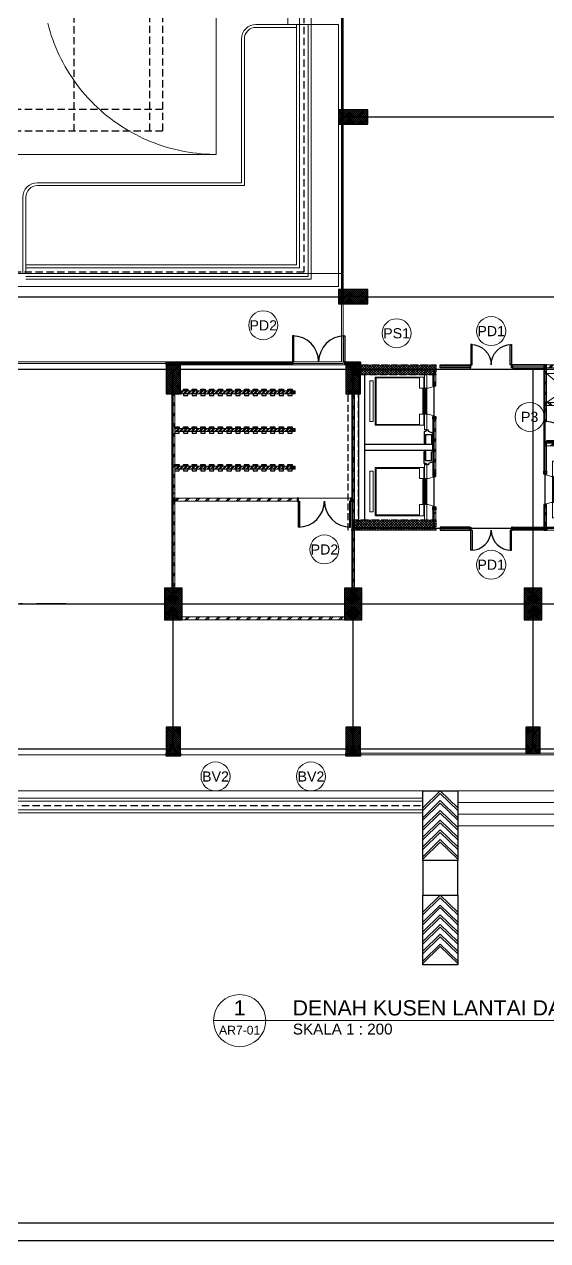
# Model space of a CAD drawing. Header units: millimetres. Extents: x -108 to 357, y -17 to 192.
# Drawn here: x 12.46 to 30.5, y -16.96 to 25 of the extents above; entities that cross this region are included whole.
import ezdxf
from ezdxf.enums import TextEntityAlignment as Align

# ---------------------------------------------------------------- set-up
doc = ezdxf.new("R2010")
doc.units = ezdxf.units.MM
for name, pattern in [('$0$HIDDEN', [0.375, 0.25, -0.125]), ('ACAD_ISO02W100', [15, 12, -3]), ('DASHDOT', [1, 0.5, -0.25, 0, -0.25]), ('HelipadXX$0$Core-03$0$HIDDEN', [0.375, 0.25, -0.125])]:
    doc.linetypes.add(name, pattern=pattern)
doc.layers.get('defpoints').update_dxf_attribs({"color": 1})
for name, color, linetype in [('AR_BETON', 150, 'Continuous'), ('Kusen', 30, 'Continuous'), ('LANTAI', 57, 'Continuous'), ('pvc', 12, 'Continuous')]:
    doc.layers.add(name, color=color, linetype=linetype)
for name, color, linetype, lineweight in [('ars', 11, 'Continuous', 0), ('ars @ 1', 11, 'Continuous', 0), ('ARSIR @ 1', 31, 'Continuous', 5), ('ARSIR KOLOM @ 1', 8, 'Continuous', 13), ('DINDING', 71, 'Continuous', 20), ('KACA', 151, 'Continuous', 5), ('KOL', 1, 'Continuous', 30), ('KOLOM', 4, 'Continuous', 9), ('KOP', 7, 'Continuous', 20), ('KOP GARIS', 1, 'Continuous', 30), ('lan', 7, 'Continuous', 15), ('LIFT', 15, 'Continuous', 15), ('NOT', 7, 'Continuous', 20), ('SANITAIR', 15, 'Continuous', 9), ('tem', 5, 'Continuous', 20), ('u', 6, 'Continuous', 20)]:
    doc.layers.add(name, color=color, linetype=linetype, lineweight=lineweight)
doc.layers.add('as', color=1, linetype='Continuous', plot=False)
doc.layers.add('POLYLINE TPAK', color=4, linetype='Continuous', lineweight=20, plot=False)
doc.styles.add('BOLD', font='arial.ttf')
doc.styles.add('S', font='simplex', dxfattribs={"width": 0.75})
doc.styles.get("Standard").update_dxf_attribs({"font": 'arial.ttf'})
pattern_1 = [(45, (0, -5), (-0.03535534, 0.03535534), []), (135, (0, -5), (-0.03535534, -0.03535534), [])]

# ---------------------------------------------------------------- blocks, each defined once
blk = doc.blocks.new('Ndtpd')
blk.add_line((0.747, 0), (-0.747, 0))
blk.add_circle((0, 0), 0.747)
at = {"flags": 4}
for tag, height, p in [('NO', 0.5, (0, 0.148)), ('NOLBR', 0.3, (0, -0.398))]:
    blk.add_attdef(tag, text='', height=height, dxfattribs=at).set_placement(p, align=Align.CENTER)
for tag, p, height in [('NDTPD', (1.516, 0.148), 0.5), ('SKALA', (1.523, -0.398), 0.3)]:
    blk.add_attdef(tag, p, '', height=height, dxfattribs=at)
blk = doc.blocks.new('NAV')
blk.add_circle((0, -0.4), 0.4)
at = {"style": 'S', "width": 0.75, "flags": 4}
blk.add_attdef('AV', text='', height=0.3, dxfattribs=at).set_placement((0, -0.4), align=Align.MIDDLE)
blk = doc.blocks.new('k1')
at = {"layer": 'ars'}
h = blk.add_hatch(dxfattribs=at)
h.set_pattern_fill('_USER', color=256, scale=0.05, angle=45, double=1, pattern_type=0)
h.set_pattern_definition(pattern_1)
h.paths.add_polyline_path([(-0.3, -0.55), (0.3, -0.55), (0.3, 0.55), (-0.3, 0.55)])
at = {"layer": 'KOL'}
blk.add_lwpolyline([(-0.3, -0.55), (0.3, -0.55), (0.3, 0.55), (-0.3, 0.55)], close=True, dxfattribs=at)
blk = doc.blocks.new('k3')
at = {"layer": 'ars'}
h = blk.add_hatch(dxfattribs=at)
h.set_pattern_fill('_USER', color=256, scale=0.05, angle=45, double=1, pattern_type=0)
h.set_pattern_definition([(45, (0, -5.05), (-0.03535534, 0.03535534), []), (135, (0, -5.05), (-0.03535534, -0.03535534), [])])
h.paths.add_polyline_path([(-0.25, -0.45), (0.25, -0.45), (0.25, 0.45), (-0.25, 0.45)])
at = {"layer": 'KOL'}
blk.add_lwpolyline([(-0.25, -0.45), (0.25, -0.45), (0.25, 0.45), (-0.25, 0.45)], close=True, dxfattribs=at)
blk = doc.blocks.new('k2')
at = {"layer": 'ars'}
h = blk.add_hatch(dxfattribs=at)
h.set_pattern_fill('_USER', color=256, scale=0.05, angle=45, double=1, pattern_type=0)
h.set_pattern_definition(pattern_1)
h.paths.add_polyline_path([(-0.25, -0.5), (0.25, -0.5), (0.25, 0.5), (-0.25, 0.5)])
at = {"layer": 'KOL'}
blk.add_lwpolyline([(-0.25, -0.5), (0.25, -0.5), (0.25, 0.5), (-0.25, 0.5)], close=True, dxfattribs=at)
blk = doc.blocks.new('K 10.10')
at = {"layer": 'ars'}
h = blk.add_hatch(dxfattribs=at)
h.set_pattern_fill('_USER', color=256, scale=0.05, angle=45, double=1, pattern_type=0)
h.set_pattern_definition([(45, (0, 0), (-0.035355339, 0.035355339), []), (135, (0, 0), (-0.035355339, -0.035355339), [])])
h.paths.add_polyline_path([(1560.538, 1380.407), (1560.638, 1380.407), (1560.638, 1380.507), (1560.538, 1380.507)])
at = {"layer": 'KOL'}
blk.add_lwpolyline([(1560.538, 1380.407), (1560.638, 1380.407), (1560.638, 1380.507), (1560.538, 1380.507)], close=True, dxfattribs=at)
blk = doc.blocks.new('P-70-DOBLE')
at = {"layer": 'Kusen'}
for points in [[(102.301, -17.94), (102.341, -17.94), (102.341, -18.04), (102.301, -18.04)], [(102.341, -18.04), (102.381, -18.04), (102.381, -18.74), (102.341, -18.74)], [(103.741, -18.04), (103.701, -18.04), (103.701, -18.74), (103.741, -18.74)], [(103.781, -17.94), (103.741, -17.94), (103.741, -18.04), (103.781, -18.04)]]:
    blk.add_lwpolyline(points, close=True, dxfattribs=at)
for centre, start, end in [((102.341, -18.04), 270, 360), ((103.741, -18.04), 180, 270)]:
    blk.add_arc(centre, 0.7, start, end, dxfattribs=at)
blk = doc.blocks.new('KLOPRAK-10')
at = {"layer": 'ARSIR KOLOM @ 1'}
blk.add_hatch(color=256, dxfattribs=at).paths.add_polyline_path([(390.015, -20.575), (390.115, -20.575), (390.115, -20.475), (390.015, -20.475)])
at = {"layer": 'as'}
blk.add_line((390.115, -20.475), (390.015, -20.575), dxfattribs=at)
blk.add_lwpolyline([(390.015, -20.475), (390.115, -20.575)], dxfattribs=at)
at = {"layer": 'KOLOM'}
blk.add_lwpolyline([(390.015, -20.575), (390.115, -20.575), (390.115, -20.475), (390.015, -20.475)], close=True, dxfattribs=at)
blk = doc.blocks.new('TENIS')
at = {"linetype": 'HelipadXX$0$Core-03$0$HIDDEN'}
for points in [[(10.645, 0), (4.554, 0), (4.554, 13.391), (10.645, 13.391)], [(4.554, 13.391), (10.645, 13.391), (10.645, 0), (4.554, 0), (4.554, 13.391)], [(10.187, 13.391), (10.187, 0)], [(7.6, 0), (7.6, 4.718)], [(10.645, 0.757), (4.554, 0.757)]]:
    blk.add_lwpolyline(points, dxfattribs=at)
blk = doc.blocks.new('LAP.UTAMA')
for points in [[(-12.487, 14.982), (12.503, 14.982), (12.503, 0), (-12.487, 0), (-12.487, 14.982)], [(6.69, 4.527), (6.728, 4.385), (6.772, 4.244), (6.815, 4.102), (6.864, 3.96), (6.913, 3.824), (6.968, 3.688), (7.028, 3.552), (7.088, 3.421), (7.153, 3.285), (7.224, 3.154), (7.295, 3.023), (7.371, 2.898), (7.447, 2.773), (7.529, 2.648), (7.611, 2.528), (7.698, 2.408), (7.79, 2.288), (7.883, 2.173), (7.981, 2.059), (8.079, 1.945), (8.183, 1.836), (8.237, 1.787), (8.286, 1.732), (8.395, 1.629), (8.509, 1.525), (8.618, 1.427), (8.733, 1.335), (8.853, 1.242), (8.973, 1.149), (9.092, 1.068), (9.212, 0.981), (9.337, 0.904), (9.463, 0.828), (9.593, 0.752), (9.724, 0.681), (9.855, 0.616), (9.986, 0.55), (10.122, 0.49), (10.258, 0.436), (10.394, 0.381), (10.536, 0.332), (10.672, 0.283), (10.814, 0.24), (10.955, 0.201), (11.102, 0.163), (11.244, 0.131), (11.391, 0.103), (11.539, 0.076), (11.686, 0.054), (11.833, 0.038), (11.98, 0.022), (12.127, 0.011), (12.279, 0.005), (12.427, 0), (12.503, 0)]]:
    blk.add_lwpolyline(points)
blk = doc.blocks.new('LIFT PENUMPANG')
at = {"layer": 'LIFT'}
for points in [[(-0.835, 1.765), (-0.835, 0.085), (0.825, 0.085), (0.825, 1.765)], [(-0.805, 1.735), (-0.805, 0.235), (-0.455, 0.235), (-0.455, 0.085), (0.445, 0.085), (0.445, 0.235), (0.795, 0.235), (0.795, 1.735)], [(-0.705, 1.955), (-0.705, 1.83), (0.695, 1.83), (0.695, 1.955)], [(-0.455, 0.085), (0.445, 0.085), (0.445, 0.125), (-0.455, 0.125)], [(-0.455, 0.105), (0.445, 0.105), (0.445, 0.125), (-0.455, 0.125)], [(-0.455, 0.025), (0.445, 0.025), (0.445, 0.065), (-0.455, 0.065)], [(-0.455, 0.045), (0.445, 0.045), (0.445, 0.065), (-0.455, 0.065)], [(-0.455, -0.02), (0.445, -0.02), (0.445, 0.02), (-0.455, 0.02)], [(-0.455, 0), (0.445, 0), (0.445, 0.02), (-0.455, 0.02)], [(-0.01, 0.125), (0, 0.125), (0, 0.085), (-0.01, 0.085)], [(-0.01, 0.065), (0, 0.065), (0, 0.025), (-0.01, 0.025)], [(-0.01, 0.02), (0, 0.02), (0, -0.02), (-0.01, -0.02)]]:
    blk.add_lwpolyline(points, close=True, dxfattribs=at)
for points in [[(-0.455, -0.02), (-0.98, -0.02), (-0.98, 0.065), (0.97, 0.065), (0.97, -0.02), (0.445, -0.02)], [(-0.455, -0.02), (-0.455, -0.065), (-0.53, -0.32)], [(0.445, -0.02), (0.445, -0.065), (0.52, -0.32)]]:
    blk.add_lwpolyline(points, dxfattribs=at)
at = {"layer": 'KOLOM', "extrusion": (0, 0, -1), "zscale": -1, "rotation": 270}
blk.add_blockref('K 10.10', (-1379.877, 1560.318), dxfattribs=at)
at = {"layer": 'KOLOM', "extrusion": (0, 0, -1), "xscale": -1, "zscale": -1, "rotation": 90}
blk.add_blockref('K 10.10', (1379.887, 1560.318), dxfattribs=at)
blk = doc.blocks.new('P.60')
at = {"layer": 'Kusen'}
for points in [[(1472.835, 997.535), (1472.875, 997.535), (1472.875, 997.435), (1472.835, 997.435)], [(1472.875, 996.885), (1472.915, 996.885), (1472.915, 997.435), (1472.875, 997.435)], [(1473.475, 997.535), (1473.515, 997.535), (1473.515, 997.435), (1473.475, 997.435)]]:
    blk.add_lwpolyline(points, close=True, dxfattribs=at)
blk.add_arc((1472.895, 997.466), 0.581, 268.0266, 356.9943, dxfattribs=at)
blk = doc.blocks.new('LIFT TENGAH')
at = {"layer": 'ars'}
h = blk.add_hatch(dxfattribs=at)
h.set_pattern_fill('TEMBOK', color=256, scale=0.25)
h.set_pattern_definition([(45, (25.7678, -10.47464), (-0.1767767, 0.1767767), []), (45, (25.8303, -10.47464), (-0.1767767, 0.1767767), [])])
h.paths.add_polyline_path([(-0.115, 5.07), (-0.015, 5.07), (-0.015, 5.6), (-0.115, 5.6)])
h = blk.add_hatch(dxfattribs=at)
h.set_pattern_fill('TEMBOK', color=256, scale=0.25)
h.set_pattern_definition([(45, (29.5928, -10.47464), (-0.1767767, 0.1767767), []), (45, (29.6553, -10.47464), (-0.1767767, 0.1767767), [])])
h.paths.add_polyline_path([(3.71, 4.4), (3.81, 4.4), (3.81, 5.6), (3.71, 5.6)])
h = blk.add_hatch(dxfattribs=at)
h.set_pattern_fill('TEMBOK', color=256, scale=0.25)
h.set_pattern_definition([(45, (1.7978, -8.52464), (-0.1767767, 0.1767767), []), (45, (1.8603, -8.52464), (-0.1767767, 0.1767767), [])])
h.paths.add_polyline_path([(4.185, 5.6), (3.81, 5.6), (3.81, 5.7), (4.185, 5.7)])
h = blk.add_hatch(dxfattribs=at)
h.set_pattern_fill('TEMBOK', color=256, scale=0.25)
h.set_pattern_definition([(45, (3.0728, -8.52464), (-0.1767767, 0.1767767), []), (45, (3.1353, -8.52464), (-0.1767767, 0.1767767), [])])
h.paths.add_polyline_path([(5.395, 5.6), (5.085, 5.6), (5.085, 5.7), (5.395, 5.7)])
h = blk.add_hatch(dxfattribs=at)
h.set_pattern_fill('TEMBOK', color=256, scale=0.25)
h.set_pattern_definition([(45, (3.9628, -8.52464), (-0.1767767, 0.1767767), []), (45, (4.0253, -8.52464), (-0.1767767, 0.1767767), [])])
h.paths.add_polyline_path([(6.285, 5.6), (6.075, 5.6), (6.075, 5.7), (6.285, 5.7)])
h = blk.add_hatch(dxfattribs=at)
h.set_pattern_fill('TEMBOK', color=256, scale=0.25)
h.set_pattern_definition([(45, (-33.865, -7.775), (-0.1767767, 0.1767767), []), (45, (-33.8025, -7.775), (-0.1767767, 0.1767767), [])])
h.paths.add_polyline_path([(6.285, 5.6), (6.385, 5.6), (6.385, 5.1), (6.285, 5.1)])
h = blk.add_hatch(dxfattribs=at)
h.set_pattern_fill('TEMBOK', color=256, scale=0.25)
h.set_pattern_definition([(45, (30.8678, -10.87464), (-0.1767767, 0.1767767), []), (45, (30.9303, -10.87464), (-0.1767767, 0.1767767), [])])
h.paths.add_polyline_path([(4.985, 4.4), (5.085, 4.4), (5.085, 5.2), (4.985, 5.2)])
h = blk.add_hatch(dxfattribs=at)
h.set_pattern_fill('TEMBOK', color=256, scale=0.25)
h.set_pattern_definition([(45, (-0.87266, -7.475), (-0.1767767, 0.1767767), []), (45, (-0.81016, -7.475), (-0.1767767, 0.1767767), [])])
h.paths.add_polyline_path([(6.385, 3.2), (6.385, 5), (6.285, 5), (6.285, 3.2)])
h = blk.add_hatch(dxfattribs=at)
h.set_pattern_fill('TEMBOK', color=256, scale=0.25)
h.set_pattern_definition([(45, (29.5928, -11.77464), (-0.1767767, 0.1767767), []), (45, (29.6553, -11.77464), (-0.1767767, 0.1767767), [])])
h.paths.add_polyline_path([(3.71, 3.78), (3.81, 3.78), (3.81, 4.3), (3.71, 4.3)])
h = blk.add_hatch(dxfattribs=at)
h.set_pattern_fill('TEMBOK', color=256, scale=0.25)
h.set_pattern_definition([(315, (-4.09, 47.955), (-0.1767767, -0.1767767), []), (315, (-4.0275, 47.955), (-0.1767767, -0.1767767), [])])
h.paths.add_polyline_path([(3.81, 4.4), (3.81, 4.3), (4.305, 4.3), (4.305, 4.4)])
h = blk.add_hatch(dxfattribs=at)
h.set_pattern_fill('TEMBOK', color=256, scale=0.25)
h.set_pattern_definition([(315, (-2.11, 47.955), (-0.1767767, -0.1767767), []), (315, (-2.0475, 47.955), (-0.1767767, -0.1767767), [])])
h.paths.add_polyline_path([(6.285, 4.3), (5.085, 4.3), (5.085, 4.4), (6.285, 4.4)])
h = blk.add_hatch(dxfattribs=at)
h.set_pattern_fill('TEMBOK', color=256, scale=0.25)
h.set_pattern_definition([(45, (25.7678, -13.14964), (-0.1767767, 0.1767767), []), (45, (25.8303, -13.14964), (-0.1767767, 0.1767767), [])])
h.paths.add_polyline_path([(-0.115, 1.875), (-0.015, 1.875), (-0.015, 3.82), (-0.115, 3.82)])
h = blk.add_hatch(dxfattribs=at)
h.set_pattern_fill('TEMBOK', color=256, scale=0.25)
h.set_pattern_definition([(45, (25.7678, -14.92464), (-0.1767767, 0.1767767), []), (45, (25.8303, -14.92464), (-0.1767767, 0.1767767), [])])
h.paths.add_polyline_path([(-0.115, 0.35), (-0.015, 0.35), (-0.015, 0.625), (-0.115, 0.625)])
at = {"layer": 'ars @ 1'}
h = blk.add_hatch(dxfattribs=at)
h.set_pattern_fill('TEMBOK', color=256, scale=0.25)
h.set_pattern_definition([(45, (1555.54661, -439.5552), (-0.176776695, 0.176776695), []), (45, (1555.60911, -439.5552), (-0.176776695, 0.176776695), [])])
h.paths.add_polyline_path([(3.81, 3), (3.81, 2.9), (6.285, 2.9), (6.285, 3)])
h = blk.add_hatch(dxfattribs=at)
h.set_pattern_fill('TEMBOK', color=256, scale=0.25)
h.set_pattern_definition([(45, (1555.45412, -401.6752), (-0.176776695, 0.176776695), []), (45, (1555.51662, -401.6752), (-0.176776695, 0.176776695), [])])
h.paths.add_polyline_path([(6.285, 0.1), (6.385, 0.1), (6.385, 2.4), (6.285, 2.4)])
h = blk.add_hatch(dxfattribs=at)
h.set_pattern_fill('TEMBOK', color=256, scale=0.25)
h.set_pattern_definition([(315, (1555.01661, 442.5552), (-0.176776695, -0.176776695), []), (315, (1555.07911, 442.5552), (-0.176776695, -0.176776695), [])])
h.paths.add_polyline_path([(3.81, 0.1), (3.71, 0.1), (3.71, 0.775), (3.81, 0.775)])
h = blk.add_hatch(dxfattribs=at)
h.set_pattern_fill('TEMBOK', color=256, scale=0.25)
h.set_pattern_definition([(315, (1555.54661, 442.5552), (-0.176776695, -0.176776695), []), (315, (1555.60911, 442.5552), (-0.176776695, -0.176776695), [])])
h.paths.add_polyline_path([(4.088, 0), (4.088, 0.1), (3.81, 0.1), (3.81, 0)])
at = {"layer": 'KOLOM'}
h = blk.add_hatch(dxfattribs=at)
h.set_pattern_fill('ANSI37', color=256, scale=0.02, style=0)
h.set_pattern_definition([(45, (244.1281, -148.2583), (-0.04490128, 0.04490128), []), (135, (244.1281, -148.2583), (-0.04490128, -0.04490128), [])])
h.paths.add_polyline_path([(0, 5.35), (0, 5.7), (-2.91, 5.7), (-2.91, 5.35)])
h = blk.add_hatch(dxfattribs=at)
h.set_pattern_fill('ANSI37', color=256, scale=0.02, style=0)
h.set_pattern_definition([(45, (244.1281, -153.6083), (-0.04490128, 0.04490128), []), (135, (244.1281, -153.6083), (-0.04490128, -0.04490128), [])])
h.paths.add_polyline_path([(0, 0), (0, 0.35), (-2.91, 0.35), (-2.91, 0)])
h = blk.add_hatch(dxfattribs=at)
h.set_pattern_fill('ANSI37', color=256, scale=0.02, style=0)
h.set_pattern_definition([(45, (250.513103, -153.6083), (-0.04490128, 0.04490128), []), (135, (250.513103, -153.6083), (-0.04490128, -0.04490128), [])])
h.paths.add_polyline_path([(4.088, 0.35), (4.088, 0), (6.385, 0), (6.385, 0.35)])
for p, q in [((5.995, 5.7), (5.435, 5.7)), ((6.035, 5.6), (5.435, 5.6)), ((4.985, 4.4), (3.81, 5.4)), ((3.81, 4.4), (4.985, 5.2))]:
    blk.add_line(p, q)
for points in [[(3.81, 5.4), (4.185, 5.4)], [(6.285, 5.4), (5.047, 4.4)], [(5.085, 5.4), (6.285, 5.4)], [(5.085, 5.4), (6.285, 4.4)]]:
    blk.add_lwpolyline(points)
at = {"layer": 'AR_BETON'}
for p, q in [((-2.675, 5.35), (-2.675, 0.35)), ((-2.475, 5.35), (-2.475, 0.35))]:
    blk.add_line(p, q, dxfattribs=at)
for points in [[(-0.365, 2.991), (-0.365, 3.297), (-0.165, 3.297), (-0.165, 2.997), (-0.115, 2.997), (-0.115, 3.347), (-0.265, 3.397), (-0.265, 3.447), (-0.355, 3.447), (-0.355, 3.397), (-0.415, 3.397), (-0.415, 2.991), (-0.365, 2.991)], [(-0.365, 3.297), (-0.365, 2.945)], [(-0.365, 2.704), (-0.365, 2.397), (-0.165, 2.397), (-0.165, 2.697), (-0.115, 2.697), (-0.115, 2.347), (-0.265, 2.297), (-0.265, 2.247), (-0.355, 2.247), (-0.355, 2.297), (-0.415, 2.297), (-0.415, 2.704), (-0.365, 2.704)], [(-0.365, 2.397), (-0.365, 2.75)]]:
    blk.add_lwpolyline(points, dxfattribs=at)
blk.add_lwpolyline([(-2.475, 2.75), (-0.115, 2.75), (-0.115, 2.945), (-2.475, 2.945)], close=True, dxfattribs=at)
at = {"layer": 'ars'}
for p, q in [((6.412, 4.25), (6.385, 4.25)), ((6.412, 4.25), (6.385, 4.25)), ((6.425, 0.144), (6.425, 4.225)), ((6.488, 0.206), (6.488, 4.225)), ((6.425, 3.95), (6.385, 3.95)), ((6.425, 3.65), (6.385, 3.65)), ((6.425, 3.35), (6.385, 3.35)), ((6.425, 3.05), (6.385, 3.05)), ((6.425, 2.75), (6.385, 2.75)), ((6.425, 2.45), (6.385, 2.45)), ((6.425, 2.15), (6.385, 2.15)), ((6.425, 1.85), (6.385, 1.85))]:
    blk.add_line(p, q, dxfattribs=at)
for radius, start, end in [(0.0512, 307.5719, 232.4281), (0.0312, 0, 180)]:
    blk.add_arc((6.456, 4.225), radius, start, end, dxfattribs=at)
at = {"layer": 'as'}
for p, q in [((-0.065, 0.05), (-0.065, 5.55)), ((3.76, 0.05), (3.76, 5.55))]:
    blk.add_line(p, q, dxfattribs=at)
at = {"layer": 'defpoints', "color": 2, "linetype": 'ACAD_ISO02W100', "ltscale": 0.02}
blk.add_lwpolyline([(-3.035, 4.8), (-2.685, 4.8), (-2.685, 0), (-3.035, 0)], close=True, dxfattribs=at)
at = {"layer": 'KOLOM', "linetype": 'ACAD_ISO02W100', "ltscale": 0.02}
for points in [[(-2.91, 5.7), (0, 5.7), (0, 5.35), (-2.91, 5.35)], [(-2.91, 0.35), (0, 0.35), (0, 0), (-2.91, 0)], [(4.088, 0.35), (6.385, 0.35), (6.385, 0), (4.088, 0)]]:
    blk.add_lwpolyline(points, close=True, dxfattribs=at)
at = {"layer": 'Kusen'}
for points in [[(3.71, 3.78), (3.71, 3.74), (3.81, 3.74), (3.81, 3.78)], [(3.71, 3.04), (3.71, 3), (3.81, 3), (3.81, 3.04)], [(3.81, 3.08), (3.81, 3.04), (4.51, 3.04), (4.51, 3.08)]]:
    blk.add_lwpolyline(points, close=True, dxfattribs=at)
blk.add_arc((3.81, 3.04), 0.7, 0, 90, dxfattribs=at)
at = {"layer": 'lan'}
for p, q in [((6.425, 4.15), (6.385, 4.15)), ((6.425, 3.85), (6.385, 3.85)), ((3.71, 3.74), (3.71, 3.04)), ((6.425, 3.55), (6.385, 3.55)), ((6.425, 3.25), (6.385, 3.25)), ((6.425, 2.95), (6.385, 2.95)), ((6.425, 2.65), (6.385, 2.65)), ((6.425, 2.35), (6.385, 2.35)), ((6.425, 2.05), (6.385, 2.05)), ((6.425, 1.75), (6.385, 1.75))]:
    blk.add_line(p, q, dxfattribs=at)
at = {"layer": 'tem'}
for points in [[(3.81, 4.4), (3.71, 4.4), (3.71, 5.6), (3.81, 5.6)], [(4.185, 5.6), (3.81, 5.6), (3.81, 5.7), (4.185, 5.7)], [(5.395, 5.6), (5.085, 5.6), (5.085, 5.7), (5.395, 5.7)], [(6.285, 5.6), (6.075, 5.6), (6.075, 5.7), (6.285, 5.7)], [(6.385, 4.4), (6.385, 5.6), (6.285, 5.6), (6.285, 4.4)], [(-0.015, 5.07), (-0.115, 5.07), (-0.115, 5.35), (-0.015, 5.35)], [(5.085, 4.4), (4.985, 4.4), (4.985, 5.2), (5.085, 5.2)], [(3.81, 3.78), (3.71, 3.78), (3.71, 4.3), (3.81, 4.3)], [(4.305, 4.3), (3.81, 4.3), (3.81, 4.4), (4.305, 4.4)], [(4.345, 4.4), (4.945, 4.4), (4.945, 4.3), (4.345, 4.3)], [(6.285, 4.3), (5.085, 4.3), (5.085, 4.4), (6.285, 4.4)], [(6.385, 3), (6.385, 4.3), (6.285, 4.3), (6.285, 3)], [(-0.015, 1.875), (-0.115, 1.875), (-0.115, 3.82), (-0.015, 3.82)], [(3.81, 3), (3.81, 2.9), (6.285, 2.9), (6.285, 3)], [(3.81, 2.025), (3.71, 2.025), (3.71, 2.9), (3.81, 2.9)], [(6.285, 0.35), (6.385, 0.35), (6.385, 2.9), (6.285, 2.9)], [(-0.015, 0.35), (-0.115, 0.35), (-0.115, 0.7), (-0.015, 0.7)], [(3.81, 0.1), (3.71, 0.1), (3.71, 0.775), (3.81, 0.775)], [(3.81, 0), (3.81, 0.1), (4.088, 0.1), (4.088, 0)]]:
    blk.add_lwpolyline(points, close=True, dxfattribs=at)
for p, rotation in [((-0.335, 4.45), 90), ((4.03, 1.395), 270)]:
    blk.add_blockref('LIFT PENUMPANG', p, dxfattribs=dict(rotation=rotation))
at = {"xscale": -1, "rotation": 90}
blk.add_blockref('LIFT PENUMPANG', (-0.335, 1.32), dxfattribs=at)
at = {"layer": 'KOLOM', "extrusion": (0, 0, -1), "xscale": -1, "zscale": -1, "rotation": 180}
for p in [(-1564.348, 1386.107), (-1566.923, 1386.107), (-1564.348, 1384.807), (-1565.623, 1384.807), (-1566.923, 1384.807), (-1564.348, 1383.407), (-1566.923, 1383.407), (-1564.348, 1380.507)]:
    blk.add_blockref('K 10.10', p, dxfattribs=at)
at = {"layer": 'Kusen', "rotation": 180}
blk.add_blockref('P.60', (1478.91, 1003.135), dxfattribs=at)
at = {"layer": 'Kusen', "xscale": -1}
blk.add_blockref('P.60', (1477.82, -993.135), dxfattribs=at)
blk = doc.blocks.new('A-DAS')
at = {"layer": 'ars'}
h = blk.add_hatch(dxfattribs=at)
h.set_pattern_fill('ANSI31', color=256, scale=0.01, style=0)
h.set_pattern_definition([(315, (-28.55, 16), (-0.02245064, -0.02245064), [])])
h.paths.add_polyline_path([(-13.25, 16), (-8.93, 16), (-8.93, 15.9), (-13.25, 15.9)])
h = blk.add_hatch(dxfattribs=at)
h.set_pattern_fill('ANSI31', color=256, scale=0.01, style=0)
h.set_pattern_definition([(315, (-24.26, 16), (-0.02245064, -0.02245064), [])])
h.paths.add_polyline_path([(-7.05, 16), (-6.55, 16), (-6.55, 15.9), (-7.05, 15.9)])
h = blk.add_hatch(dxfattribs=at)
h.set_pattern_fill('TEMBOK', color=256, scale=0.25)
h.set_pattern_definition([(45, (-31.6, 2.65), (-0.1767767, 0.1767767), []), (45, (-31.5375, 2.65), (-0.1767767, 0.1767767), [])])
h.paths.add_polyline_path([(-12.95, 11.6), (-13.05, 11.6), (-13.05, 14.9), (-12.95, 14.9)])
h = blk.add_hatch(dxfattribs=at)
h.set_pattern_fill('TEMBOK', color=256, scale=0.25)
h.set_pattern_definition([(45, (-14.2027, 3.125), (-0.1767767, 0.1767767), []), (45, (-14.1402, 3.125), (-0.1767767, 0.1767767), [])])
h.paths.add_polyline_path([(-6.85, 12.65), (-6.75, 12.65), (-6.75, 14.9), (-6.85, 14.9)])
h = blk.add_hatch(dxfattribs=at)
h.set_pattern_fill('TEMBOK', color=256, scale=0.25)
h.set_pattern_definition([(45, (-14.2027, 1.325), (-0.1767767, 0.1767767), []), (45, (-14.1402, 1.325), (-0.1767767, 0.1767767), [])])
h.paths.add_polyline_path([(-6.85, 10.3), (-6.75, 10.3), (-6.75, 12.55), (-6.85, 12.55)])
h = blk.add_hatch(dxfattribs=at)
h.set_pattern_fill('TEMBOK', color=256, scale=0.25)
h.set_pattern_definition([(45, (-31.6, -0.75), (-0.1767767, 0.1767767), []), (45, (-31.5375, -0.75), (-0.1767767, 0.1767767), [])])
h.paths.add_polyline_path([(-12.95, 8.2), (-13.05, 8.2), (-13.05, 11.5), (-12.95, 11.5)])
h = blk.add_hatch(dxfattribs=at)
h.set_pattern_fill('TEMBOK', color=256, scale=0.25)
h.set_pattern_definition([(45, (-81.2, -38.38), (-0.1767767, 0.1767767), []), (45, (-81.1375, -38.38), (-0.1767767, 0.1767767), [])])
h.paths.add_polyline_path([(-6.75, 10.2), (-6.85, 10.2), (-6.85, 8.2), (-6.75, 8.2)])
h = blk.add_hatch(dxfattribs=at)
h.set_pattern_fill('ANSI31', color=256, scale=0.01, style=0)
h.set_pattern_definition([(315, (-28.55, 2.5), (-0.02245064, -0.02245064), [])])
h.paths.add_polyline_path([(-13.25, 2.5), (-12.75, 2.5), (-12.75, 2.4), (-13.25, 2.4)])
h = blk.add_hatch(dxfattribs=at)
h.set_pattern_fill('ANSI31', color=256, scale=0.01, style=0)
h.set_pattern_definition([(315, (-22.35, 2.5), (-0.02245064, -0.02245064), [])])
h.paths.add_polyline_path([(-7.05, 2.5), (-6.55, 2.5), (-6.55, 2.4), (-7.05, 2.4)])
at = {"layer": 'ars @ 1'}
h = blk.add_hatch(dxfattribs=at)
h.set_pattern_fill('TEMBOK', color=256, scale=0.25, style=0, double=1)
h.set_pattern_definition([(45, (1576.81912, -383.53282), (-0.176776695, 0.176776695), []), (45, (1576.88162, -383.53282), (-0.176776695, 0.176776695), [])])
h.paths.add_polyline_path([(-8.73, 11.3), (-8.73, 11.2), (-12.95, 11.2), (-12.95, 11.3)])
h = blk.add_hatch(dxfattribs=at)
h.set_pattern_fill('TEMBOK', color=256, scale=0.25, style=0, double=1)
h.set_pattern_definition([(45, (1576.81912, -387.63282), (-0.176776695, 0.176776695), []), (45, (1576.88162, -387.63282), (-0.176776695, 0.176776695), [])])
h.paths.add_polyline_path([(-7.1, 7.2), (-7.1, 7.1), (-12.7, 7.1), (-12.7, 7.2)])
at = {"layer": 'ARSIR @ 1'}
h = blk.add_hatch(dxfattribs=at)
h.set_pattern_fill('ANSI32', color=256, scale=0.01, style=0, double=1)
h.set_pattern_definition([(225, (-13.92567, 15), (-0.067352, 0.067352), []), (225, (-13.92567, 14.9551), (-0.067352, 0.067352), [])])
h.paths.add_polyline_path([(-8.9, 14.9), (-8.9, 15), (-12.75, 15), (-12.75, 14.9)])
h = blk.add_hatch(dxfattribs=at)
h.set_pattern_fill('ANSI32', color=256, scale=0.01, style=0, double=1)
h.set_pattern_definition([(225, (-13.92567, 15), (-0.067352, 0.067352), []), (225, (-13.92567, 14.9551), (-0.067352, 0.067352), [])])
h.paths.add_polyline_path([(-8.9, 14.9), (-8.9, 15), (-12.75, 15), (-12.75, 14.9)])
h = blk.add_hatch(dxfattribs=at)
h.set_pattern_fill('ANSI32', color=256, scale=0.01, style=0, double=1)
h.set_pattern_definition([(225, (-13.92567, 15), (-0.067352, 0.067352), []), (225, (-13.92567, 14.9551), (-0.067352, 0.067352), [])])
h.paths.add_polyline_path([(-8.9, 14.9), (-8.9, 15), (-12.75, 15), (-12.75, 14.9)])
h = blk.add_hatch(dxfattribs=at)
h.set_pattern_fill('ANSI32', color=256, scale=0.01, style=0, double=1)
h.set_pattern_definition([(225, (-13.92567, 13.7), (-0.067352, 0.067352), []), (225, (-13.92567, 13.6551), (-0.067352, 0.067352), [])])
h.paths.add_polyline_path([(-8.9, 13.6), (-8.9, 13.7), (-12.95, 13.7), (-12.95, 13.6)])
h = blk.add_hatch(dxfattribs=at)
h.set_pattern_fill('ANSI32', color=256, scale=0.01, style=0, double=1)
h.set_pattern_definition([(225, (-13.92567, 13.7), (-0.067352, 0.067352), []), (225, (-13.92567, 13.6551), (-0.067352, 0.067352), [])])
h.paths.add_polyline_path([(-8.9, 13.6), (-8.9, 13.7), (-12.95, 13.7), (-12.95, 13.6)])
h = blk.add_hatch(dxfattribs=at)
h.set_pattern_fill('ANSI32', color=256, scale=0.01, style=0, double=1)
h.set_pattern_definition([(225, (-13.92567, 13.7), (-0.067352, 0.067352), []), (225, (-13.92567, 13.6551), (-0.067352, 0.067352), [])])
h.paths.add_polyline_path([(-8.9, 13.6), (-8.9, 13.7), (-12.95, 13.7), (-12.95, 13.6)])
h = blk.add_hatch(dxfattribs=at)
h.set_pattern_fill('ANSI32', color=256, scale=0.01, style=0, double=1)
h.set_pattern_definition([(225, (-13.92567, 12.4), (-0.067352, 0.067352), []), (225, (-13.92567, 12.3551), (-0.067352, 0.067352), [])])
h.paths.add_polyline_path([(-8.9, 12.3), (-8.9, 12.4), (-12.95, 12.4), (-12.95, 12.3)])
h = blk.add_hatch(dxfattribs=at)
h.set_pattern_fill('ANSI32', color=256, scale=0.01, style=0, double=1)
h.set_pattern_definition([(225, (-13.92567, 12.4), (-0.067352, 0.067352), []), (225, (-13.92567, 12.3551), (-0.067352, 0.067352), [])])
h.paths.add_polyline_path([(-8.9, 12.3), (-8.9, 12.4), (-12.95, 12.4), (-12.95, 12.3)])
h = blk.add_hatch(dxfattribs=at)
h.set_pattern_fill('ANSI32', color=256, scale=0.01, style=0, double=1)
h.set_pattern_definition([(225, (-13.92567, 12.4), (-0.067352, 0.067352), []), (225, (-13.92567, 12.3551), (-0.067352, 0.067352), [])])
h.paths.add_polyline_path([(-8.9, 12.3), (-8.9, 12.4), (-12.95, 12.4), (-12.95, 12.3)])
blk.add_line((-4.395, 0), (-4.395, 1.2))
blk.add_lwpolyline([(-7.2, 43.3), (-7.2, 18.05)])
at = {"layer": 'as'}
for p, q in [((-7.15, 18.3), (-7.15, 43.05)), ((-7.15, 24.45), (5.95, 24.45)), ((-37.8, 18.25), (-7.15, 18.25)), ((-7.15, 18.25), (5.95, 18.25)), ((-37.8, 15.75), (36.6, 15.75)), ((-13, 2.65), (-13, 15.75)), ((-6.8, 2.65), (-6.8, 15.75)), ((-0.6, 2.65), (-0.6, 15.75)), ((5.6, 10.25), (-6.8, 10.25)), ((-37.8, 7.65), (36.6, 7.65)), ((-37.8, 2.65), (36.6, 2.65))]:
    blk.add_line(p, q, dxfattribs=at)
at = {"layer": 'as', "linetype": '$0$HIDDEN'}
for p, q in [((-8.5, 42.18), (-8.5, 19.1)), ((-8.5, 19.1), (-39.85, 19.1)), ((-37.35, 0.7), (-4.395, 0.7))]:
    blk.add_line(p, q, dxfattribs=at)
at = {"layer": 'as', "linetype": 'DASHDOT', "ltscale": 2}
blk.add_line((-16.7, 7.65), (-18.85, 7.65), dxfattribs=at)
at = {"layer": 'DINDING'}
for points in [[(-8.9, 14.9), (-8.9, 15), (-12.75, 15), (-12.75, 14.9)], [(-8.9, 14.9), (-8.9, 15), (-12.75, 15), (-12.75, 14.9)], [(-8.9, 14.9), (-8.9, 15), (-12.75, 15), (-12.75, 14.9)], [(-8.9, 13.6), (-8.9, 13.7), (-12.95, 13.7), (-12.95, 13.6)], [(-8.9, 13.6), (-8.9, 13.7), (-12.95, 13.7), (-12.95, 13.6)], [(-8.9, 13.6), (-8.9, 13.7), (-12.95, 13.7), (-12.95, 13.6)], [(-8.9, 12.3), (-8.9, 12.4), (-12.95, 12.4), (-12.95, 12.3)], [(-8.9, 12.3), (-8.9, 12.4), (-12.95, 12.4), (-12.95, 12.3)], [(-8.9, 12.3), (-8.9, 12.4), (-12.95, 12.4), (-12.95, 12.3)]]:
    blk.add_lwpolyline(points, close=True, dxfattribs=at)
at = {"layer": 'KACA'}
for points in [[(-3.805, 15.853), (-2.773, 15.853), (-2.773, 15.848), (-3.805, 15.848)], [(-1.313, 15.853), (-0.16, 15.853), (-0.16, 15.848), (-1.313, 15.848)], [(-3.805, 10.247), (-2.773, 10.247), (-2.773, 10.252), (-3.805, 10.252)], [(-1.313, 10.247), (-0.16, 10.247), (-0.16, 10.252), (-1.313, 10.252)]]:
    blk.add_lwpolyline(points, close=True, dxfattribs=at)
at = {"layer": 'KOL'}
for points in [[(-13.25, 16), (-8.93, 16), (-8.93, 15.9), (-13.25, 15.9)], [(-7.05, 16), (-6.55, 16), (-6.55, 15.9), (-7.05, 15.9)], [(-13.25, 2.5), (-12.75, 2.5), (-12.75, 2.4), (-13.25, 2.4)], [(-7.05, 2.5), (-6.55, 2.5), (-6.55, 2.4), (-7.05, 2.4)]]:
    blk.add_lwpolyline(points, close=True, dxfattribs=at)
at = {"layer": 'Kusen'}
for points in [[(-8.89, 16), (-8.85, 16), (-8.85, 16.9), (-8.89, 16.9)], [(-7.09, 16), (-7.13, 16), (-7.13, 16.9), (-7.09, 16.9)], [(-8.89, 15.9), (-8.93, 15.9), (-8.93, 16), (-8.89, 16)], [(-7.05, 15.9), (-7.09, 15.9), (-7.09, 16), (-7.05, 16)], [(-2.783, 15.8), (-3.795, 15.8), (-3.795, 15.9), (-2.783, 15.9)], [(-1.303, 15.8), (-0.17, 15.8), (-0.17, 15.9), (-1.303, 15.9)], [(-8.69, 11.3), (-8.73, 11.3), (-8.73, 11.2), (-8.69, 11.2)], [(-8.69, 11.2), (-8.65, 11.2), (-8.65, 10.3), (-8.69, 10.3)], [(-6.89, 11.2), (-6.93, 11.2), (-6.93, 10.3), (-6.89, 10.3)], [(-6.85, 11.3), (-6.89, 11.3), (-6.89, 11.2), (-6.85, 11.2)], [(-2.783, 10.3), (-3.795, 10.3), (-3.795, 10.2), (-2.783, 10.2)], [(-1.303, 10.3), (-0.17, 10.3), (-0.17, 10.2), (-1.303, 10.2)]]:
    blk.add_lwpolyline(points, close=True, dxfattribs=at)
for centre, start, end in [((-8.89, 16), 0, 90), ((-7.09, 16), 90, 180), ((-8.69, 11.2), 270, 360), ((-6.89, 11.2), 180, 270)]:
    blk.add_arc(centre, 0.9, start, end, dxfattribs=at)
at = {"layer": 'lan'}
for p, q in [((-9.05, 27.64), (-9.05, 33.65)), ((-8.65, 27.64), (-8.65, 33.65)), ((-8.25, 27.64), (-8.25, 33.65)), ((-8.89, 15.9), (-7.09, 15.9)), ((-8.69, 11.3), (-6.89, 11.3)), ((-6.55, 2.5), (-0.85, 2.5)), ((-0.35, 2.5), (5.35, 2.5)), ((-25.3, 1.2), (24.1, 1.2)), ((3.195, 0.8), (-3.195, 0.8)), ((3.195, 0.4), (-3.195, 0.4)), ((3.195, 0), (-3.195, 0))]:
    blk.add_line(p, q, dxfattribs=at)
for points in [[(-18.186, 19.05), (-18.186, 21.68, -0.414214), (-17.686, 22.18), (-10.65, 22.18), (-10.65, 27.14, -0.414214), (-10.15, 27.64), (-7.3, 27.64), (-7.3, 18.6), (-39.35, 18.6)], [(-18.086, 19.05), (-18.086, 21.68, -0.414214), (-17.686, 22.08), (-10.55, 22.08), (-10.55, 27.14, -0.414214), (-10.15, 27.54), (-8.75, 27.54)]]:
    blk.add_lwpolyline(points, format="xyb", dxfattribs=at)
at = {"layer": 'LANTAI'}
for points in [[(-4.395, 1.2), (-3.195, 1.2), (-3.195, -1.2), (-4.395, -1.2)], [(-4.395, -2.4), (-3.195, -2.4), (-3.195, -1.2), (-4.395, -1.2)], [(-4.395, -2.4), (-3.195, -2.4), (-3.195, -4.8), (-4.395, -4.8)]]:
    blk.add_lwpolyline(points, close=True, dxfattribs=at)
for points in [[(-3.195, 0.612), (-3.795, 1.2), (-4.395, 0.612)], [(-3.195, 0.523), (-3.795, 1.11), (-4.395, 0.523)], [(-3.195, 0.276), (-3.795, 0.864), (-4.395, 0.276)], [(-3.195, 0.186), (-3.795, 0.774), (-4.395, 0.186)], [(-3.195, -0.06), (-3.795, 0.528), (-4.395, -0.06)], [(-3.195, -0.15), (-3.795, 0.438), (-4.395, -0.15)], [(-3.195, -0.396), (-3.795, 0.191), (-4.395, -0.396)], [(-3.195, -0.486), (-3.795, 0.102), (-4.395, -0.486)], [(-3.195, -0.732), (-3.795, -0.145), (-4.395, -0.732)], [(-3.195, -0.822), (-3.795, -0.235), (-4.395, -0.822)], [(-3.195, -1.069), (-3.795, -0.481), (-4.395, -1.069)], [(-3.195, -1.158), (-3.795, -0.571), (-4.395, -1.158)], [(-3.195, -2.988), (-3.795, -2.4), (-4.395, -2.988)], [(-3.195, -3.077), (-3.795, -2.49), (-4.395, -3.077)], [(-3.195, -3.324), (-3.795, -2.736), (-4.395, -3.324)], [(-3.195, -3.414), (-3.795, -2.826), (-4.395, -3.414)], [(-3.195, -3.66), (-3.795, -3.072), (-4.395, -3.66)], [(-3.195, -3.75), (-3.795, -3.162), (-4.395, -3.75)], [(-3.195, -3.996), (-3.795, -3.409), (-4.395, -3.996)], [(-3.195, -4.086), (-3.795, -3.498), (-4.395, -4.086)], [(-3.195, -4.332), (-3.795, -3.745), (-4.395, -4.332)], [(-3.195, -4.422), (-3.795, -3.835), (-4.395, -4.422)], [(-3.195, -4.669), (-3.795, -4.081), (-4.395, -4.669)], [(-3.195, -4.758), (-3.795, -4.171), (-4.395, -4.758)]]:
    blk.add_lwpolyline(points, dxfattribs=at)
at = {"layer": 'POLYLINE TPAK', "color": 3}
blk.add_lwpolyline([(24.15, 58.85), (-25.35, 58.85), (-25.35, 60.75), (-31.65, 60.75), (-31.65, 58.85), (-38.1, 58.85), (-38.1, 45.35), (-7.15, 45.35), (-7.15, 43.3), (-7.15, 15.95), (-38.1, 15.95), (-38.1, 2.45), (-31.65, 2.45), (-31.65, 0.55), (-25.35, 0.55), (-25.35, 2.45), (24.15, 2.45)], dxfattribs=at)
blk.add_lwpolyline([(-38.15, 19.05), (-7.2, 19.05), (-7.2, 16), (-38.15, 16)], close=True, dxfattribs=at)
at = {"layer": 'pvc'}
for points in [[(-12.65, 15.06), (-12.5, 15.06), (-12.5, 15), (-12.65, 15)], [(-12.65, 14.84), (-12.5, 14.84), (-12.5, 14.9), (-12.65, 14.9)], [(-12.35, 15.06), (-12.2, 15.06), (-12.2, 15), (-12.35, 15)], [(-12.35, 14.84), (-12.2, 14.84), (-12.2, 14.9), (-12.35, 14.9)], [(-12.05, 15.06), (-11.9, 15.06), (-11.9, 15), (-12.05, 15)], [(-12.05, 14.84), (-11.9, 14.84), (-11.9, 14.9), (-12.05, 14.9)], [(-11.75, 15.06), (-11.6, 15.06), (-11.6, 15), (-11.75, 15)], [(-11.75, 14.84), (-11.6, 14.84), (-11.6, 14.9), (-11.75, 14.9)], [(-11.45, 15.06), (-11.3, 15.06), (-11.3, 15), (-11.45, 15)], [(-11.45, 14.84), (-11.3, 14.84), (-11.3, 14.9), (-11.45, 14.9)], [(-11.15, 15.06), (-11, 15.06), (-11, 15), (-11.15, 15)], [(-11.15, 14.84), (-11, 14.84), (-11, 14.9), (-11.15, 14.9)], [(-10.85, 15.06), (-10.7, 15.06), (-10.7, 15), (-10.85, 15)], [(-10.85, 14.84), (-10.7, 14.84), (-10.7, 14.9), (-10.85, 14.9)], [(-10.55, 15.06), (-10.4, 15.06), (-10.4, 15), (-10.55, 15)], [(-10.55, 14.84), (-10.4, 14.84), (-10.4, 14.9), (-10.55, 14.9)], [(-10.25, 15.06), (-10.1, 15.06), (-10.1, 15), (-10.25, 15)], [(-10.25, 14.84), (-10.1, 14.84), (-10.1, 14.9), (-10.25, 14.9)], [(-9.95, 15.06), (-9.8, 15.06), (-9.8, 15), (-9.95, 15)], [(-9.95, 14.84), (-9.8, 14.84), (-9.8, 14.9), (-9.95, 14.9)], [(-9.65, 15.06), (-9.5, 15.06), (-9.5, 15), (-9.65, 15)], [(-9.65, 14.84), (-9.5, 14.84), (-9.5, 14.9), (-9.65, 14.9)], [(-9.35, 15.06), (-9.2, 15.06), (-9.2, 15), (-9.35, 15)], [(-9.35, 14.84), (-9.2, 14.84), (-9.2, 14.9), (-9.35, 14.9)], [(-9.05, 15.06), (-8.9, 15.06), (-8.9, 15), (-9.05, 15)], [(-9.05, 14.84), (-8.9, 14.84), (-8.9, 14.9), (-9.05, 14.9)], [(-12.95, 13.76), (-12.8, 13.76), (-12.8, 13.7), (-12.95, 13.7)], [(-12.95, 13.54), (-12.8, 13.54), (-12.8, 13.6), (-12.95, 13.6)], [(-12.65, 13.76), (-12.5, 13.76), (-12.5, 13.7), (-12.65, 13.7)], [(-12.65, 13.54), (-12.5, 13.54), (-12.5, 13.6), (-12.65, 13.6)], [(-12.35, 13.76), (-12.2, 13.76), (-12.2, 13.7), (-12.35, 13.7)], [(-12.35, 13.54), (-12.2, 13.54), (-12.2, 13.6), (-12.35, 13.6)], [(-12.05, 13.76), (-11.9, 13.76), (-11.9, 13.7), (-12.05, 13.7)], [(-12.05, 13.54), (-11.9, 13.54), (-11.9, 13.6), (-12.05, 13.6)], [(-11.75, 13.76), (-11.6, 13.76), (-11.6, 13.7), (-11.75, 13.7)], [(-11.75, 13.54), (-11.6, 13.54), (-11.6, 13.6), (-11.75, 13.6)], [(-11.45, 13.76), (-11.3, 13.76), (-11.3, 13.7), (-11.45, 13.7)], [(-11.45, 13.54), (-11.3, 13.54), (-11.3, 13.6), (-11.45, 13.6)], [(-11.15, 13.76), (-11, 13.76), (-11, 13.7), (-11.15, 13.7)], [(-11.15, 13.54), (-11, 13.54), (-11, 13.6), (-11.15, 13.6)], [(-10.85, 13.76), (-10.7, 13.76), (-10.7, 13.7), (-10.85, 13.7)], [(-10.85, 13.54), (-10.7, 13.54), (-10.7, 13.6), (-10.85, 13.6)], [(-10.55, 13.76), (-10.4, 13.76), (-10.4, 13.7), (-10.55, 13.7)], [(-10.55, 13.54), (-10.4, 13.54), (-10.4, 13.6), (-10.55, 13.6)], [(-10.25, 13.76), (-10.1, 13.76), (-10.1, 13.7), (-10.25, 13.7)], [(-10.25, 13.54), (-10.1, 13.54), (-10.1, 13.6), (-10.25, 13.6)], [(-9.95, 13.76), (-9.8, 13.76), (-9.8, 13.7), (-9.95, 13.7)], [(-9.95, 13.54), (-9.8, 13.54), (-9.8, 13.6), (-9.95, 13.6)], [(-9.65, 13.76), (-9.5, 13.76), (-9.5, 13.7), (-9.65, 13.7)], [(-9.65, 13.54), (-9.5, 13.54), (-9.5, 13.6), (-9.65, 13.6)], [(-9.35, 13.76), (-9.2, 13.76), (-9.2, 13.7), (-9.35, 13.7)], [(-9.35, 13.54), (-9.2, 13.54), (-9.2, 13.6), (-9.35, 13.6)], [(-9.05, 13.76), (-8.9, 13.76), (-8.9, 13.7), (-9.05, 13.7)], [(-9.05, 13.54), (-8.9, 13.54), (-8.9, 13.6), (-9.05, 13.6)], [(-12.95, 12.46), (-12.8, 12.46), (-12.8, 12.4), (-12.95, 12.4)], [(-12.95, 12.24), (-12.8, 12.24), (-12.8, 12.3), (-12.95, 12.3)], [(-12.65, 12.46), (-12.5, 12.46), (-12.5, 12.4), (-12.65, 12.4)], [(-12.65, 12.24), (-12.5, 12.24), (-12.5, 12.3), (-12.65, 12.3)], [(-12.35, 12.46), (-12.2, 12.46), (-12.2, 12.4), (-12.35, 12.4)], [(-12.35, 12.24), (-12.2, 12.24), (-12.2, 12.3), (-12.35, 12.3)], [(-12.05, 12.46), (-11.9, 12.46), (-11.9, 12.4), (-12.05, 12.4)], [(-12.05, 12.24), (-11.9, 12.24), (-11.9, 12.3), (-12.05, 12.3)], [(-11.75, 12.46), (-11.6, 12.46), (-11.6, 12.4), (-11.75, 12.4)], [(-11.75, 12.24), (-11.6, 12.24), (-11.6, 12.3), (-11.75, 12.3)], [(-11.45, 12.46), (-11.3, 12.46), (-11.3, 12.4), (-11.45, 12.4)], [(-11.45, 12.24), (-11.3, 12.24), (-11.3, 12.3), (-11.45, 12.3)], [(-11.15, 12.46), (-11, 12.46), (-11, 12.4), (-11.15, 12.4)], [(-11.15, 12.24), (-11, 12.24), (-11, 12.3), (-11.15, 12.3)], [(-10.85, 12.46), (-10.7, 12.46), (-10.7, 12.4), (-10.85, 12.4)], [(-10.85, 12.24), (-10.7, 12.24), (-10.7, 12.3), (-10.85, 12.3)], [(-10.55, 12.46), (-10.4, 12.46), (-10.4, 12.4), (-10.55, 12.4)], [(-10.55, 12.24), (-10.4, 12.24), (-10.4, 12.3), (-10.55, 12.3)], [(-10.25, 12.46), (-10.1, 12.46), (-10.1, 12.4), (-10.25, 12.4)], [(-10.25, 12.24), (-10.1, 12.24), (-10.1, 12.3), (-10.25, 12.3)], [(-9.95, 12.46), (-9.8, 12.46), (-9.8, 12.4), (-9.95, 12.4)], [(-9.95, 12.24), (-9.8, 12.24), (-9.8, 12.3), (-9.95, 12.3)], [(-9.65, 12.46), (-9.5, 12.46), (-9.5, 12.4), (-9.65, 12.4)], [(-9.65, 12.24), (-9.5, 12.24), (-9.5, 12.3), (-9.65, 12.3)], [(-9.35, 12.46), (-9.2, 12.46), (-9.2, 12.4), (-9.35, 12.4)], [(-9.35, 12.24), (-9.2, 12.24), (-9.2, 12.3), (-9.35, 12.3)], [(-9.05, 12.46), (-8.9, 12.46), (-8.9, 12.4), (-9.05, 12.4)], [(-9.05, 12.24), (-8.9, 12.24), (-8.9, 12.3), (-9.05, 12.3)]]:
    blk.add_lwpolyline(points, close=True, dxfattribs=at)
at = {"layer": 'SANITAIR'}
for p, q in [((-8.75, 27.64), (-8.75, 19.35)), ((-8.65, 27.64), (-8.65, 19.25)), ((-8.35, 27.64), (-8.35, 18.95)), ((-8.25, 27.64), (-8.25, 18.85)), ((-8.75, 19.35), (-18.086, 19.35)), ((-8.65, 19.25), (-18.086, 19.25)), ((-8.35, 18.95), (-18.086, 18.95)), ((-8.25, 18.85), (-18.086, 18.85)), ((-24.5, 0.45), (-4.395, 0.45))]:
    blk.add_line(p, q, dxfattribs=at)
for points in [[(-25, 0.2), (-25, 0.95), (-4.395, 0.95)], [(-24.9, 0.1), (-24.9, 0.85), (-4.395, 0.85)], [(-24.6, -0.2), (-24.6, 0.55), (-4.395, 0.55)]]:
    blk.add_lwpolyline(points, dxfattribs=at)
at = {"layer": 'tem'}
for points in [[(-12.95, 11.3), (-12.95, 14.9), (-13.05, 14.9), (-13.05, 11.3)], [(-6.75, 12.65), (-6.85, 12.65), (-6.85, 14.9), (-6.75, 14.9)], [(-6.75, 10.3), (-6.85, 10.3), (-6.85, 12.55), (-6.75, 12.55)], [(-12.95, 8.2), (-12.95, 11.2), (-13.05, 11.2), (-13.05, 8.2)], [(-8.73, 11.3), (-8.73, 11.2), (-12.95, 11.2), (-12.95, 11.3)], [(-4.055, 10.3), (-4.055, 10.2), (-6.75, 10.2), (-6.75, 10.3)], [(-7.1, 7.2), (-7.1, 7.1), (-12.7, 7.1), (-12.7, 7.2)]]:
    blk.add_lwpolyline(points, close=True, dxfattribs=at)
at = {"layer": 'tem', "ltscale": 2}
blk.add_lwpolyline([(-6.85, 10.2), (-6.75, 10.2), (-6.75, 8.2), (-6.85, 8.2)], close=True, dxfattribs=at)
at = {"color": 2}
for p in [(-398.915, 35.475), (-398.915, 34.175), (-398.915, 32.875)]:
    blk.add_blockref('KLOPRAK-10', p, dxfattribs=at)
at = {"layer": 'KOL'}
for name, p, rotation in [('k2', (-6.8, 24.45), 90), ('k2', (-6.8, 18.25), 90), ('k2', (-13, 15.4), 180), ('k3', (-13, 2.95), 180), ('k3', (-6.8, 2.95), 180), ('k3', (-0.6, 2.95), 180)]:
    blk.add_blockref(name, p, dxfattribs=dict(at, rotation=rotation))
for name, p in [('k2', (-6.8, 15.4)), ('k1', (-13, 7.65)), ('k1', (-6.8, 7.65)), ('k1', (-0.6, 7.65))]:
    blk.add_blockref(name, p, dxfattribs=at)
at = {"layer": 'KOLOM'}
blk.add_blockref('LAP.UTAMA', (-24.021, 23.159), dxfattribs=at)
at = {"layer": 'KOLOM', "extrusion": (0, 0, -1), "xscale": -1, "zscale": -1, "rotation": 180}
for p in [(-1553.788, 1393.057), (-1547.588, 1391.707), (-1553.788, 1390.707)]:
    blk.add_blockref('K 10.10', p, dxfattribs=at)
at = {"layer": 'lan', "color": 2, "xscale": -1, "rotation": 180}
blk.add_blockref('P-70-DOBLE', (-105.083, -2.14), dxfattribs=at)
at = {"layer": 'lan', "color": 2}
blk.add_blockref('P-70-DOBLE', (-105.083, 28.24), dxfattribs=at)
at = {"layer": 'LANTAI'}
blk.add_blockref('TENIS', (-24.013, 23.955), dxfattribs=at)
at = {"layer": 'u'}
blk.add_blockref('LIFT TENGAH', (-3.94, 10.2), dxfattribs=at)
blk = doc.blocks.new('KOP A3 DED')
blk.add_lwpolyline([(-21, 29.697), (21, 29.697), (21, 0), (-21, 0), (-21, 29.697)])
at = {"layer": 'KOP GARIS'}
blk.add_lwpolyline([(-20.8, 29.497), (20.8, 29.497), (20.8, 0.2), (-20.8, 0.2)], close=True, dxfattribs=at)
at = {"layer": 'KOP', "style": 'BOLD'}
for tag, p in [('JUDUL1', (15.945, 4.092)), ('JUDUL2', (15.945, 3.747)), ('JUDUL3', (15.945, 3.427)), ('NO', (17.215, 1.101)), ('REFF', (17.207, 0.727)), ('FILE', (17.189, 0.336))]:
    blk.add_attdef(tag, p, '', height=0.12, dxfattribs=at)
for tag, p in [('SCALE1', (18.171, 1.948)), ('NAME', (16.363, 1.738)), ('SCALE2', (18.169, 1.733)), ('DATE', (19.9, 1.757)), ('SCALE3', (18.17, 1.521))]:
    blk.add_attdef(tag, text='', height=0.12, dxfattribs=at).set_placement(p, align=Align.MIDDLE_CENTER)

msp = doc.modelspace()

# ---------------------------------------------------------------- linework, layer by layer
at = {"layer": 'NOT'}
msp.add_line((20.78624, -9.37279), (37.45691, -9.37279), dxfattribs=at)

# ---------------------------------------------------------------- block references
at = {"xscale": 3, "yscale": 3, "zscale": 3}
msp.add_blockref('KOP A3 DED', (39.63958, -16.96472), dxfattribs=at)
msp.add_blockref('A-DAS', (30.6, -2.65))
at = {"layer": 'NOT'}
ref = msp.add_blockref('NAV', (20.7, 15.11355), dxfattribs=dict(at, xscale=-1.25, yscale=1.25, zscale=1.25))
ref.add_attrib('AV', 'PD2', dxfattribs={"layer": '0', "height": 0.35, "flags": 4}).set_placement((20.7, 14.61355), align=Align.MIDDLE)
ref = msp.add_blockref('NAV', (25.2975, 14.83784), dxfattribs=dict(at, xscale=1.25, yscale=1.25, zscale=1.25))
ref.add_attrib('AV', 'PS1', dxfattribs={"layer": '0', "height": 0.35, "flags": 4}).set_placement((25.2975, 14.33784), align=Align.MIDDLE)
ref = msp.add_blockref('NAV', (28.5575, 14.9125), dxfattribs=dict(at, xscale=1.25, yscale=1.25, zscale=1.25))
ref.add_attrib('AV', 'PD1', dxfattribs={"layer": '0', "height": 0.35, "flags": 4}).set_placement((28.5575, 14.4125), align=Align.MIDDLE)
ref = msp.add_blockref('NAV', (29.88417, 11.95342), dxfattribs=dict(at, xscale=-1.25, yscale=1.25, zscale=1.25))
ref.add_attrib('AV', 'P3', dxfattribs={"layer": '0', "height": 0.35, "flags": 4}).set_placement((29.88417, 11.45342), align=Align.MIDDLE)
ref = msp.add_blockref('NAV', (22.80834, 7.38191), dxfattribs=dict(at, xscale=1.25, yscale=1.25, zscale=1.25))
ref.add_attrib('AV', 'PD2', dxfattribs={"layer": '0', "height": 0.35, "flags": 4}).set_placement((22.80834, 6.88191), align=Align.MIDDLE)
ref = msp.add_blockref('NAV', (28.5575, 6.85326), dxfattribs=dict(at, xscale=1.25, yscale=1.25, zscale=1.25))
ref.add_attrib('AV', 'PD1', dxfattribs={"layer": '0', "height": 0.35, "flags": 4}).set_placement((28.5575, 6.35326), align=Align.MIDDLE)
ref = msp.add_blockref('NAV', (19.055, -0.45), dxfattribs=dict(at, xscale=-1.25, yscale=1.25, zscale=1.25))
ref.add_attrib('AV', 'BV2', dxfattribs={"layer": '0', "height": 0.35, "flags": 4}).set_placement((19.055, -0.95), align=Align.MIDDLE)
ref = msp.add_blockref('NAV', (22.345, -0.45), dxfattribs=dict(at, xscale=-1.25, yscale=1.25, zscale=1.25))
ref.add_attrib('AV', 'BV2', dxfattribs={"layer": '0', "height": 0.35, "flags": 4}).set_placement((22.345, -0.95), align=Align.MIDDLE)
ref = msp.add_blockref('Ndtpd', (19.88624, -9.37279), dxfattribs=dict(at, xscale=1.204819277108434, yscale=1.204819277108434, zscale=1.204819277108434))
ref.add_attrib('NO', '1', dxfattribs={"layer": '0', "height": 0.525, "flags": 4}).set_placement((19.88575, -9.195), align=Align.CENTER)
ref.add_attrib('NDTPD', 'DENAH KUSEN LANTAI DASAR ( TOWER - A )', (21.71277, -9.195), dxfattribs={"layer": '0', "height": 0.525, "flags": 4})
ref.add_attrib('NOLBR', 'AR7-01', dxfattribs={"layer": '0', "height": 0.3, "flags": 4}).set_placement((19.88575, -9.85275), align=Align.CENTER)
ref.add_attrib('SKALA', 'SKALA 1 : 200', (21.72147, -9.85275), dxfattribs={"layer": '0', "height": 0.375, "flags": 4})

doc.saveas('drawing.dxf')
